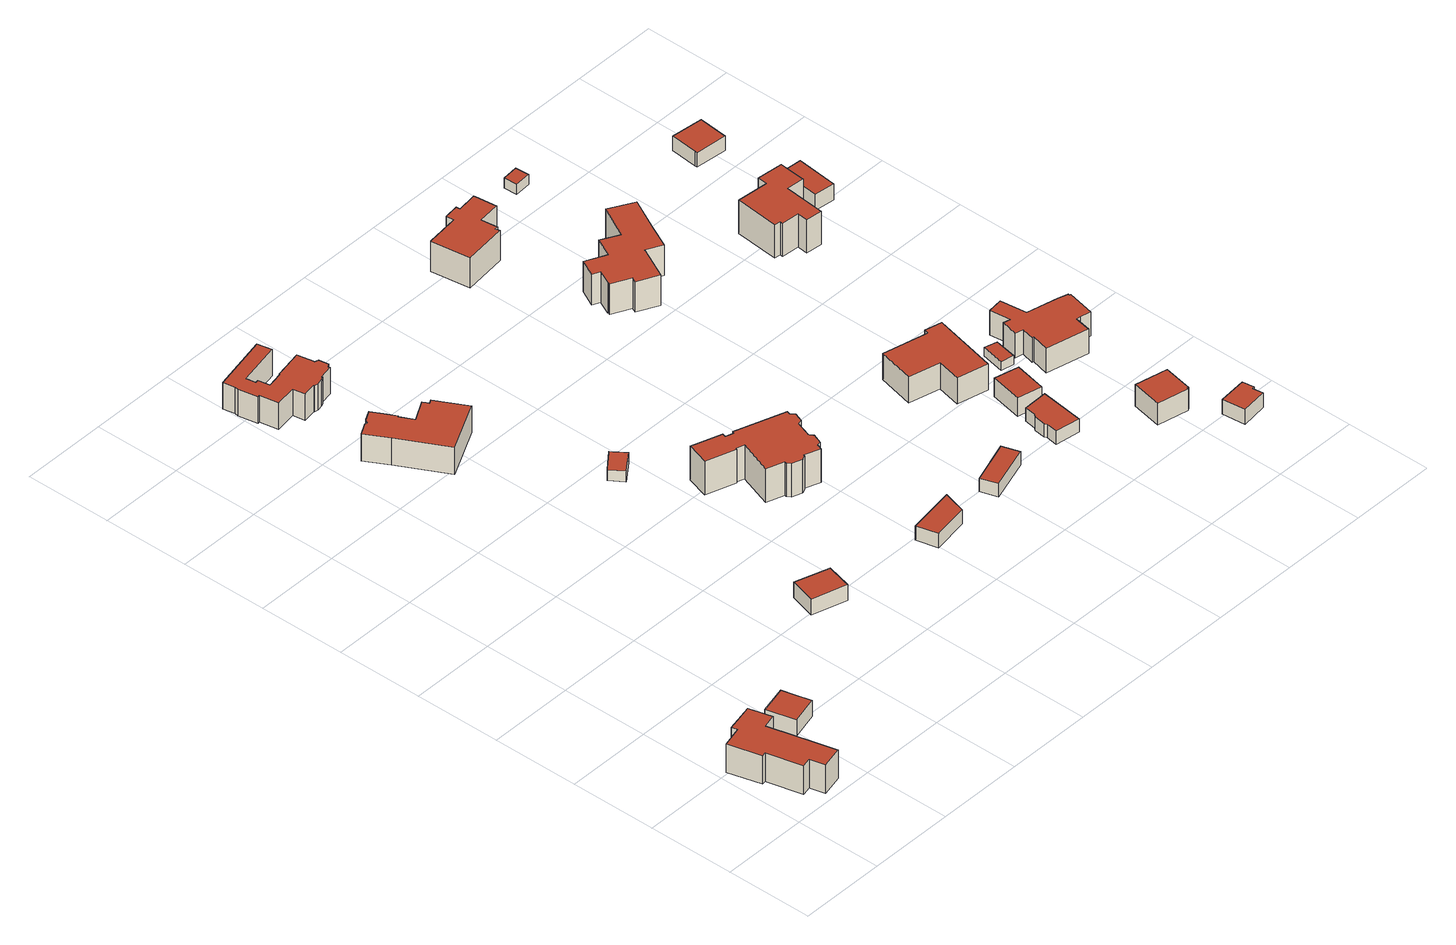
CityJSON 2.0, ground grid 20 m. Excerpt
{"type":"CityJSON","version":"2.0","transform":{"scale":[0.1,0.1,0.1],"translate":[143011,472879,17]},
"CityObjects":{
"building1":{"type":"Building","attributes":{"b3_dak_type":"slanted","b3_h_dak_50p":25.76,"b3_h_dak_70p":26.61,"b3_h_dak_max":29.28,"b3_h_dak_min":23.31,"b3_h_maaiveld":19.49,"b3_kas_warenhuis":false,"b3_mutatie_ahn3_ahn4":false,"b3_reconstructie_onvolledig":false,"b3_rmse_lod12":1.66,"b3_rmse_lod13":1.66,"b3_rmse_lod22":0.106,"b3_val3dity_lod12":"[]","b3_val3dity_lod13":"[]","b3_val3dity_lod22":"[]","b3_volume_lod12":1189.74,"b3_volume_lod13":1189.74,"b3_volume_lod22":1043.35,"geconstateerd":false,"oorspronkelijkbouwjaar":1980,"status":"Pand in gebruik"},"children":["building1-1"]},
"building1-1":{"type":"BuildingPart","parents":["building1"],"geometry":[{"type":"Solid","lod":"1.2","boundaries":[[[[0,1,2,3,4,5,6,7,8,9,10,11]],[[12,1,0,13]],[[13,0,11,14]],[[15,7,6,16]],[[17,8,7,15]],[[18,4,3,19]],[[20,10,9,21]],[[21,9,8,17]],[[16,6,5,22]],[[22,5,4,18]],[[19,3,2,23]],[[23,2,1,12]],[[14,11,10,20]],[[14,20,21,17,15,16,22,18,19,23,12,13]]]],"semantics":{"surfaces":[{"type":"GroundSurface"},{"type":"WallSurface","on_footprint_edge":true},{"type":"RoofSurface"}],"values":[[0,1,1,1,1,1,1,1,1,1,1,1,1,2]]}}]},
"building2":{"type":"Building","attributes":{"b3_dak_type":"slanted","b3_h_dak_50p":24.03,"b3_h_dak_70p":24.48,"b3_h_dak_max":25.35,"b3_h_dak_min":22.45,"b3_h_maaiveld":20.5,"b3_kas_warenhuis":false,"b3_mutatie_ahn3_ahn4":false,"b3_reconstructie_onvolledig":false,"b3_rmse_lod12":0.922,"b3_rmse_lod13":0.922,"b3_rmse_lod22":0.0677,"b3_val3dity_lod12":"[]","b3_val3dity_lod13":"[]","b3_val3dity_lod22":"[]","b3_volume_lod12":178.44,"b3_volume_lod13":178.44,"b3_volume_lod22":156.28,"geconstateerd":false,"oorspronkelijkbouwjaar":1930,"status":"Pand in gebruik"},"children":["building2-1"]},
"building2-1":{"type":"BuildingPart","parents":["building2"],"geometry":[{"type":"Solid","lod":"1.2","boundaries":[[[[24,25,26,27,28]],[[29,28,27,30]],[[31,24,28,29]],[[32,26,25,33]],[[30,27,26,32]],[[33,25,24,31]],[[33,31,29,30,32]]]],"semantics":{"surfaces":[{"type":"GroundSurface"},{"type":"WallSurface","on_footprint_edge":true},{"type":"RoofSurface"}],"values":[[0,1,1,1,1,1,2]]}}]},
"building3":{"type":"Building","attributes":{"b3_dak_type":"slanted","b3_h_dak_50p":23.42,"b3_h_dak_70p":24.02,"b3_h_dak_max":25.72,"b3_h_dak_min":21.91,"b3_h_maaiveld":20.06,"b3_kas_warenhuis":false,"b3_mutatie_ahn3_ahn4":false,"b3_reconstructie_onvolledig":false,"b3_rmse_lod12":0.97,"b3_rmse_lod13":0.97,"b3_rmse_lod22":0.0498,"b3_val3dity_lod12":"[]","b3_val3dity_lod13":"[]","b3_val3dity_lod22":"[]","b3_volume_lod12":199.41,"b3_volume_lod13":199.41,"b3_volume_lod22":174.78,"geconstateerd":false,"oorspronkelijkbouwjaar":2002,"status":"Pand ten onrechte opgevoerd"},"children":["building3-1"]},
"building3-1":{"type":"BuildingPart","parents":["building3"],"geometry":[{"type":"Solid","lod":"1.2","boundaries":[[[[34,35,36,37]],[[38,35,34,39]],[[39,34,37,40]],[[41,36,35,38]],[[40,37,36,41]],[[40,41,38,39]]]],"semantics":{"surfaces":[{"type":"GroundSurface"},{"type":"WallSurface","on_footprint_edge":true},{"type":"RoofSurface"}],"values":[[0,1,1,1,1,2]]}}]},
"building4":{"type":"Building","attributes":{"b3_dak_type":"slanted","b3_h_dak_50p":25.16,"b3_h_dak_70p":26.35,"b3_h_dak_max":28.23,"b3_h_dak_min":22.56,"b3_h_maaiveld":19.74,"b3_kas_warenhuis":false,"b3_mutatie_ahn3_ahn4":false,"b3_reconstructie_onvolledig":false,"b3_rmse_lod12":2.22,"b3_rmse_lod13":2.22,"b3_rmse_lod22":0.137,"b3_val3dity_lod12":"[]","b3_val3dity_lod13":"[]","b3_val3dity_lod22":"[]","b3_volume_lod12":1217.69,"b3_volume_lod13":1217.69,"b3_volume_lod22":986.81,"geconstateerd":false,"oorspronkelijkbouwjaar":2017,"status":"Pand in gebruik"},"children":["building4-1"]},
"building4-1":{"type":"BuildingPart","parents":["building4"],"geometry":[{"type":"Solid","lod":"1.2","boundaries":[[[[42,43,44,45,46,47,48,49,50,51,52,53,54,55,56,57]],[[58,48,47,59]],[[60,49,48,58]],[[61,50,49,60]],[[62,46,45,63]],[[59,47,46,62]],[[63,45,44,64]],[[65,51,50,61]],[[66,52,51,65]],[[67,43,42,68]],[[64,44,43,67]],[[68,42,57,69]],[[69,57,56,70]],[[71,55,54,72]],[[72,54,53,73]],[[70,56,55,71]],[[73,53,52,66]],[[73,66,65,61,60,58,59,62,63,64,67,68,69,70,71,72]]]],"semantics":{"surfaces":[{"type":"GroundSurface"},{"type":"WallSurface","on_footprint_edge":true},{"type":"RoofSurface"}],"values":[[0,1,1,1,1,1,1,1,1,1,1,1,1,1,1,1,1,2]]}}]},
"building5":{"type":"Building","attributes":{"b3_dak_type":"slanted","b3_h_dak_50p":24.75,"b3_h_dak_70p":26.17,"b3_h_dak_max":28.19,"b3_h_dak_min":22.05,"b3_h_maaiveld":19.62,"b3_kas_warenhuis":false,"b3_mutatie_ahn3_ahn4":false,"b3_reconstructie_onvolledig":false,"b3_rmse_lod12":2.46,"b3_rmse_lod13":0.894,"b3_rmse_lod22":0.207,"b3_val3dity_lod12":"[]","b3_val3dity_lod13":"[]","b3_val3dity_lod22":"[]","b3_volume_lod12":1048.27,"b3_volume_lod13":880.99,"b3_volume_lod22":798.58,"geconstateerd":false,"oorspronkelijkbouwjaar":1920,"status":"Pand in gebruik"},"children":["building5-1"]},
"building5-1":{"type":"BuildingPart","parents":["building5"],"geometry":[{"type":"Solid","lod":"1.2","boundaries":[[[[74,75,76,77,78,79,80,81,82,83,84,85,86,87,88,89,90,91,92,93,94,95,96,97,98,99,100,101]],[[102,100,99,103]],[[103,99,98,104]],[[105,101,100,102]],[[106,74,101,105]],[[107,80,79,108]],[[108,79,78,109]],[[104,98,97,110]],[[111,89,88,112]],[[112,88,87,113]],[[110,97,96,114]],[[114,96,95,115]],[[116,92,91,117]],[[115,95,94,118]],[[118,94,93,119]],[[117,91,90,120]],[[120,90,89,111]],[[119,93,92,116]],[[121,84,83,122]],[[123,85,84,121]],[[124,86,85,123]],[[113,87,86,124]],[[125,77,76,126]],[[127,82,81,128]],[[128,81,80,107]],[[122,83,82,127]],[[109,78,77,125]],[[126,76,75,129]],[[129,75,74,106]],[[129,106,105,102,103,104,110,114,115,118,119,116,117,120,111,112,113,124,123,121,122,127,128,107,108,109,125,126]]]],"semantics":{"surfaces":[{"type":"GroundSurface"},{"type":"WallSurface","on_footprint_edge":true},{"type":"RoofSurface"}],"values":[[0,1,1,1,1,1,1,1,1,1,1,1,1,1,1,1,1,1,1,1,1,1,1,1,1,1,1,1,1,2]]}}]},
"building6":{"type":"Building","attributes":{"b3_dak_type":"multiple horizontal","b3_h_dak_50p":22.39,"b3_h_dak_70p":22.4,"b3_h_dak_max":22.52,"b3_h_dak_min":22.21,"b3_h_maaiveld":19.73,"b3_kas_warenhuis":false,"b3_mutatie_ahn3_ahn4":false,"b3_reconstructie_onvolledig":false,"b3_rmse_lod12":0.0382,"b3_rmse_lod13":0.0382,"b3_rmse_lod22":0.0369,"b3_val3dity_lod12":"[]","b3_val3dity_lod13":"[]","b3_val3dity_lod22":"[]","b3_volume_lod12":55.04,"b3_volume_lod13":55.04,"b3_volume_lod22":54.83,"geconstateerd":false,"oorspronkelijkbouwjaar":1920,"status":"Pand in gebruik"},"children":["building6-1"]},
"building6-1":{"type":"BuildingPart","parents":["building6"],"geometry":[{"type":"Solid","lod":"1.2","boundaries":[[[[130,131,132,133]],[[134,131,130,135]],[[135,130,133,136]],[[137,132,131,134]],[[136,133,132,137]],[[136,137,134,135]]]],"semantics":{"surfaces":[{"type":"GroundSurface"},{"type":"WallSurface","on_footprint_edge":true},{"type":"RoofSurface"}],"values":[[0,1,1,1,1,2]]}}]},
"building7":{"type":"Building","attributes":{"b3_dak_type":"slanted","b3_h_dak_50p":23.13,"b3_h_dak_70p":23.65,"b3_h_dak_max":24.7,"b3_h_dak_min":21.5,"b3_h_maaiveld":19.99,"b3_kas_warenhuis":false,"b3_mutatie_ahn3_ahn4":false,"b3_reconstructie_onvolledig":false,"b3_rmse_lod12":0.908,"b3_rmse_lod13":0.908,"b3_rmse_lod22":0.0453,"b3_val3dity_lod12":"[]","b3_val3dity_lod13":"[]","b3_val3dity_lod22":"[]","b3_volume_lod12":179.02,"b3_volume_lod13":179.02,"b3_volume_lod22":158.3,"geconstateerd":false,"oorspronkelijkbouwjaar":2003,"status":"Pand in gebruik"},"children":["building7-1"]},
"building7-1":{"type":"BuildingPart","parents":["building7"],"geometry":[{"type":"Solid","lod":"1.2","boundaries":[[[[138,139,140,141]],[[142,138,141,143]],[[143,141,140,144]],[[144,140,139,145]],[[145,139,138,142]],[[145,142,143,144]]]],"semantics":{"surfaces":[{"type":"GroundSurface"},{"type":"WallSurface","on_footprint_edge":true},{"type":"RoofSurface"}],"values":[[0,1,1,1,1,2]]}}]},
"building8":{"type":"Building","attributes":{"b3_dak_type":"slanted","b3_h_dak_50p":26.83,"b3_h_dak_70p":28.17,"b3_h_dak_max":30.81,"b3_h_dak_min":22.28,"b3_h_maaiveld":19.79,"b3_kas_warenhuis":false,"b3_mutatie_ahn3_ahn4":false,"b3_reconstructie_onvolledig":false,"b3_rmse_lod12":2.67,"b3_rmse_lod13":1.55,"b3_rmse_lod22":0.114,"b3_val3dity_lod12":"[]","b3_val3dity_lod13":"[]","b3_val3dity_lod22":"[]","b3_volume_lod12":1794.47,"b3_volume_lod13":1654.52,"b3_volume_lod22":1477.23,"geconstateerd":false,"oorspronkelijkbouwjaar":1920,"status":"Pand in gebruik"},"children":["building8-1"]},
"building8-1":{"type":"BuildingPart","parents":["building8"],"geometry":[{"type":"Solid","lod":"1.2","boundaries":[[[[146,147,148,149,150,151,152,153,154,155,156,157,158,159,160,161,162,163,164,165,166,167,168,169,170,171]],[[172,165,164,173]],[[174,168,167,175]],[[176,169,168,174]],[[177,161,160,178]],[[179,162,161,177]],[[175,167,166,180]],[[180,166,165,172]],[[181,147,146,182]],[[173,164,163,183]],[[183,163,162,179]],[[184,155,154,185]],[[186,156,155,184]],[[178,160,159,187]],[[187,159,158,188]],[[188,158,157,189]],[[189,157,156,186]],[[185,154,153,190]],[[191,152,151,192]],[[192,151,150,193]],[[190,153,152,191]],[[193,150,149,194]],[[194,149,148,195]],[[195,148,147,181]],[[182,146,171,196]],[[196,171,170,197]],[[197,170,169,176]],[[197,176,174,175,180,172,173,183,179,177,178,187,188,189,186,184,185,190,191,192,193,194,195,181,182,196]]]],"semantics":{"surfaces":[{"type":"GroundSurface"},{"type":"WallSurface","on_footprint_edge":true},{"type":"RoofSurface"}],"values":[[0,1,1,1,1,1,1,1,1,1,1,1,1,1,1,1,1,1,1,1,1,1,1,1,1,1,1,2]]}}]},
"building9":{"type":"Building","attributes":{"b3_dak_type":"slanted","b3_h_dak_50p":22.58,"b3_h_dak_70p":22.84,"b3_h_dak_max":23.52,"b3_h_dak_min":21.88,"b3_h_maaiveld":19.54,"b3_kas_warenhuis":false,"b3_mutatie_ahn3_ahn4":false,"b3_reconstructie_onvolledig":false,"b3_rmse_lod12":0.474,"b3_rmse_lod13":0.474,"b3_rmse_lod22":0.162,"b3_val3dity_lod12":"[]","b3_val3dity_lod13":"[]","b3_val3dity_lod22":"[]","b3_volume_lod12":143.8,"b3_volume_lod13":143.8,"b3_volume_lod22":147.22,"geconstateerd":false,"oorspronkelijkbouwjaar":2002,"status":"Pand in gebruik"},"children":["building9-1"]},
"building9-1":{"type":"BuildingPart","parents":["building9"],"geometry":[{"type":"Solid","lod":"1.2","boundaries":[[[[198,199,200,201]],[[202,198,201,203]],[[203,201,200,204]],[[204,200,199,205]],[[205,199,198,202]],[[205,202,203,204]]]],"semantics":{"surfaces":[{"type":"GroundSurface"},{"type":"WallSurface","on_footprint_edge":true},{"type":"RoofSurface"}],"values":[[0,1,1,1,1,2]]}}]},
"building10":{"type":"Building","attributes":{"b3_dak_type":"slanted","b3_h_dak_50p":25.36,"b3_h_dak_70p":26.43,"b3_h_dak_max":28.05,"b3_h_dak_min":19.45,"b3_h_maaiveld":18.86,"b3_kas_warenhuis":false,"b3_mutatie_ahn3_ahn4":false,"b3_reconstructie_onvolledig":false,"b3_rmse_lod12":2.34,"b3_rmse_lod13":1.17,"b3_rmse_lod22":0.223,"b3_val3dity_lod12":"[]","b3_val3dity_lod13":"[]","b3_val3dity_lod22":"[]","b3_volume_lod12":999.93,"b3_volume_lod13":913.37,"b3_volume_lod22":821.71,"geconstateerd":false,"oorspronkelijkbouwjaar":1936,"status":"Pand in gebruik"},"children":["building10-1"]},
"building10-1":{"type":"BuildingPart","parents":["building10"],"geometry":[{"type":"Solid","lod":"1.2","boundaries":[[[[206,207,208,209,210,211,212,213,214,215,216,217,218,219]],[[220,217,216,221]],[[222,218,217,220]],[[223,212,211,224]],[[225,213,212,223]],[[226,214,213,225]],[[224,211,210,227]],[[227,210,209,228]],[[228,209,208,229]],[[230,206,219,231]],[[231,219,218,222]],[[221,216,215,232]],[[232,215,214,226]],[[229,208,207,233]],[[233,207,206,230]],[[233,230,231,222,220,221,232,226,225,223,224,227,228,229]]]],"semantics":{"surfaces":[{"type":"GroundSurface"},{"type":"WallSurface","on_footprint_edge":true},{"type":"RoofSurface"}],"values":[[0,1,1,1,1,1,1,1,1,1,1,1,1,1,1,2]]}}]},
"building11":{"type":"Building","attributes":{"b3_dak_type":"slanted","b3_h_dak_50p":22.34,"b3_h_dak_70p":22.6,"b3_h_dak_max":23.08,"b3_h_dak_min":21.42,"b3_h_maaiveld":19.3,"b3_kas_warenhuis":false,"b3_mutatie_ahn3_ahn4":false,"b3_reconstructie_onvolledig":false,"b3_rmse_lod12":0.477,"b3_rmse_lod13":0.477,"b3_rmse_lod22":0.0838,"b3_val3dity_lod12":"[]","b3_val3dity_lod13":"[]","b3_val3dity_lod22":"[]","b3_volume_lod12":183.87,"b3_volume_lod13":183.87,"b3_volume_lod22":165.51,"geconstateerd":false,"oorspronkelijkbouwjaar":1996,"status":"Pand in gebruik"},"children":["building11-1"]},
"building11-1":{"type":"BuildingPart","parents":["building11"],"geometry":[{"type":"Solid","lod":"1.2","boundaries":[[[[234,235,236,237,238,239,240,241]],[[242,240,239,243]],[[244,241,240,242]],[[245,235,234,246]],[[247,236,235,245]],[[248,238,237,249]],[[243,239,238,248]],[[246,234,241,244]],[[249,237,236,247]],[[249,247,245,246,244,242,243,248]]]],"semantics":{"surfaces":[{"type":"GroundSurface"},{"type":"WallSurface","on_footprint_edge":true},{"type":"RoofSurface"}],"values":[[0,1,1,1,1,1,1,1,1,2]]}}]},
"building12":{"type":"Building","attributes":{"b3_dak_type":"slanted","b3_h_dak_50p":24.81,"b3_h_dak_70p":25.57,"b3_h_dak_max":27.42,"b3_h_dak_min":21.81,"b3_h_maaiveld":19.1,"b3_kas_warenhuis":false,"b3_mutatie_ahn3_ahn4":false,"b3_reconstructie_onvolledig":false,"b3_rmse_lod12":1.61,"b3_rmse_lod13":1.61,"b3_rmse_lod22":0.109,"b3_val3dity_lod12":"[]","b3_val3dity_lod13":"[]","b3_val3dity_lod22":"[]","b3_volume_lod12":1123.66,"b3_volume_lod13":1123.66,"b3_volume_lod22":973.38,"geconstateerd":false,"oorspronkelijkbouwjaar":1977,"status":"Pand in gebruik"},"children":["building12-1"]},
"building12-1":{"type":"BuildingPart","parents":["building12"],"geometry":[{"type":"Solid","lod":"1.2","boundaries":[[[[250,251,252,253,254,255,256,257]],[[258,251,250,259]],[[259,250,257,260]],[[261,252,251,258]],[[260,257,256,262]],[[263,254,253,264]],[[262,256,255,265]],[[264,253,252,261]],[[265,255,254,263]],[[265,263,264,261,258,259,260,262]]]],"semantics":{"surfaces":[{"type":"GroundSurface"},{"type":"WallSurface","on_footprint_edge":true},{"type":"RoofSurface"}],"values":[[0,1,1,1,1,1,1,1,1,2]]}}]},
"building13":{"type":"Building","attributes":{"b3_dak_type":"slanted","b3_h_dak_50p":22.97,"b3_h_dak_70p":23.58,"b3_h_dak_max":24.65,"b3_h_dak_min":21.35,"b3_h_maaiveld":19.02,"b3_kas_warenhuis":false,"b3_mutatie_ahn3_ahn4":false,"b3_reconstructie_onvolledig":false,"b3_rmse_lod12":1.04,"b3_rmse_lod13":1.04,"b3_rmse_lod22":0.0457,"b3_val3dity_lod12":"[]","b3_val3dity_lod13":"[]","b3_val3dity_lod22":"[]","b3_volume_lod12":198.06,"b3_volume_lod13":198.06,"b3_volume_lod22":176.6,"geconstateerd":false,"oorspronkelijkbouwjaar":1950,"status":"Pand in gebruik"},"children":["building13-1"]},
"building13-1":{"type":"BuildingPart","parents":["building13"],"geometry":[{"type":"Solid","lod":"1.2","boundaries":[[[[266,267,268,269]],[[270,267,266,271]],[[271,266,269,272]],[[273,268,267,270]],[[272,269,268,273]],[[272,273,270,271]]]],"semantics":{"surfaces":[{"type":"GroundSurface"},{"type":"WallSurface","on_footprint_edge":true},{"type":"RoofSurface"}],"values":[[0,1,1,1,1,2]]}}]},
"building14":{"type":"Building","attributes":{"b3_dak_type":"slanted","b3_h_dak_50p":24.35,"b3_h_dak_70p":25.96,"b3_h_dak_max":28.44,"b3_h_dak_min":20.71,"b3_h_maaiveld":18.45,"b3_kas_warenhuis":false,"b3_mutatie_ahn3_ahn4":false,"b3_reconstructie_onvolledig":false,"b3_rmse_lod12":2.63,"b3_rmse_lod13":2.63,"b3_rmse_lod22":0.0624,"b3_val3dity_lod12":"[]","b3_val3dity_lod13":"[]","b3_val3dity_lod22":"[]","b3_volume_lod12":1594.99,"b3_volume_lod13":1594.99,"b3_volume_lod22":1264.24,"geconstateerd":false,"oorspronkelijkbouwjaar":1950,"status":"Pand in gebruik"},"children":["building14-1"]},
"building14-1":{"type":"BuildingPart","parents":["building14"],"geometry":[{"type":"Solid","lod":"1.2","boundaries":[[[[274,275,276,277,278,279,280,281,282,283,284,285,286,287,288,289,290]],[[291,284,283,292]],[[292,283,282,293]],[[293,282,281,294]],[[294,281,280,295]],[[296,285,284,291]],[[297,286,285,296]],[[298,288,287,299]],[[295,280,279,300]],[[300,279,278,301]],[[301,278,277,302]],[[302,277,276,303]],[[303,276,275,304]],[[305,290,289,306]],[[306,289,288,298]],[[307,274,290,305]],[[299,287,286,297]],[[304,275,274,307]],[[304,307,305,306,298,299,297,296,291,292,293,294,295,300,301,302,303]]]],"semantics":{"surfaces":[{"type":"GroundSurface"},{"type":"WallSurface","on_footprint_edge":true},{"type":"RoofSurface"}],"values":[[0,1,1,1,1,1,1,1,1,1,1,1,1,1,1,1,1,1,2]]}}]},
"building15":{"type":"Building","attributes":{"b3_dak_type":"slanted","b3_h_dak_50p":23.87,"b3_h_dak_70p":24.58,"b3_h_dak_max":25.69,"b3_h_dak_min":21.74,"b3_h_maaiveld":19.22,"b3_kas_warenhuis":false,"b3_mutatie_ahn3_ahn4":false,"b3_reconstructie_onvolledig":false,"b3_rmse_lod12":1.25,"b3_rmse_lod13":1.25,"b3_rmse_lod22":0.244,"b3_val3dity_lod12":"[]","b3_val3dity_lod13":"[]","b3_val3dity_lod22":"[]","b3_volume_lod12":292.06,"b3_volume_lod13":292.06,"b3_volume_lod22":252.81,"geconstateerd":false,"oorspronkelijkbouwjaar":1935,"status":"Pand in gebruik"},"children":["building15-1"]},
"building15-1":{"type":"BuildingPart","parents":["building15"],"geometry":[{"type":"Solid","lod":"1.2","boundaries":[[[[308,309,310,311,312,313]],[[314,312,311,315]],[[315,311,310,316]],[[316,310,309,317]],[[318,308,313,319]],[[319,313,312,314]],[[317,309,308,318]],[[317,318,319,314,315,316]]]],"semantics":{"surfaces":[{"type":"GroundSurface"},{"type":"WallSurface","on_footprint_edge":true},{"type":"RoofSurface"}],"values":[[0,1,1,1,1,1,1,2]]}}]},
"building16":{"type":"Building","attributes":{"b3_dak_type":"multiple horizontal","b3_h_dak_50p":21.11,"b3_h_dak_70p":21.12,"b3_h_dak_max":21.31,"b3_h_dak_min":21,"b3_h_maaiveld":18.89,"b3_kas_warenhuis":false,"b3_mutatie_ahn3_ahn4":false,"b3_reconstructie_onvolledig":false,"b3_rmse_lod12":0.0212,"b3_rmse_lod13":0.0212,"b3_rmse_lod22":0.0204,"b3_val3dity_lod12":"[]","b3_val3dity_lod13":"[]","b3_val3dity_lod22":"[]","b3_volume_lod12":35.72,"b3_volume_lod13":35.72,"b3_volume_lod22":35.67,"geconstateerd":false,"oorspronkelijkbouwjaar":2002,"status":"Pand in gebruik"},"children":["building16-1"]},
"building16-1":{"type":"BuildingPart","parents":["building16"],"geometry":[{"type":"Solid","lod":"1.2","boundaries":[[[[320,321,322,323]],[[324,321,320,325]],[[325,320,323,326]],[[327,322,321,324]],[[326,323,322,327]],[[326,327,324,325]]]],"semantics":{"surfaces":[{"type":"GroundSurface"},{"type":"WallSurface","on_footprint_edge":true},{"type":"RoofSurface"}],"values":[[0,1,1,1,1,2]]}}]},
"building17":{"type":"Building","attributes":{"b3_dak_type":"slanted","b3_h_dak_50p":22.37,"b3_h_dak_70p":22.89,"b3_h_dak_max":23.76,"b3_h_dak_min":20.99,"b3_h_maaiveld":19.16,"b3_kas_warenhuis":false,"b3_mutatie_ahn3_ahn4":false,"b3_reconstructie_onvolledig":false,"b3_rmse_lod12":0.899,"b3_rmse_lod13":0.899,"b3_rmse_lod22":0.033,"b3_val3dity_lod12":"[]","b3_val3dity_lod13":"[]","b3_val3dity_lod22":"[]","b3_volume_lod12":123.54,"b3_volume_lod13":123.54,"b3_volume_lod22":107.46,"geconstateerd":false,"oorspronkelijkbouwjaar":2011,"status":"Pand in gebruik"},"children":["building17-1"]},
"building17-1":{"type":"BuildingPart","parents":["building17"],"geometry":[{"type":"Solid","lod":"1.2","boundaries":[[[[328,329,330,331,332,333]],[[334,329,328,335]],[[336,333,332,337]],[[337,332,331,338]],[[338,331,330,339]],[[339,330,329,334]],[[335,328,333,336]],[[335,336,337,338,339,334]]]],"semantics":{"surfaces":[{"type":"GroundSurface"},{"type":"WallSurface","on_footprint_edge":true},{"type":"RoofSurface"}],"values":[[0,1,1,1,1,1,1,2]]}}]},
"building18":{"type":"Building","attributes":{"b3_dak_type":"slanted","b3_h_dak_50p":23.11,"b3_h_dak_70p":24.7,"b3_h_dak_max":26.92,"b3_h_dak_min":19.01,"b3_h_maaiveld":18.73,"b3_kas_warenhuis":false,"b3_mutatie_ahn3_ahn4":false,"b3_reconstructie_onvolledig":false,"b3_rmse_lod12":2.3,"b3_rmse_lod13":2.3,"b3_rmse_lod22":0.22,"b3_val3dity_lod12":"[]","b3_val3dity_lod13":"[]","b3_val3dity_lod22":"[]","b3_volume_lod12":984.97,"b3_volume_lod13":984.97,"b3_volume_lod22":760.65,"geconstateerd":false,"oorspronkelijkbouwjaar":1950,"status":"Pand in gebruik"},"children":["building18-1"]},
"building18-1":{"type":"BuildingPart","parents":["building18"],"geometry":[{"type":"Solid","lod":"1.2","boundaries":[[[[340,341,342,343,344,345,346,347,348,349,350,351,352,353,354,355,356,357]],[[358,354,353,359]],[[359,353,352,360]],[[360,352,351,361]],[[361,351,350,362]],[[363,341,340,364]],[[364,340,357,365]],[[362,350,349,366]],[[367,346,345,368]],[[369,347,346,367]],[[368,345,344,370]],[[370,344,343,371]],[[372,342,341,363]],[[371,343,342,372]],[[365,357,356,373]],[[373,356,355,374]],[[374,355,354,358]],[[375,348,347,369]],[[366,349,348,375]],[[366,375,369,367,368,370,371,372,363,364,365,373,374,358,359,360,361,362]]]],"semantics":{"surfaces":[{"type":"GroundSurface"},{"type":"WallSurface","on_footprint_edge":true},{"type":"RoofSurface"}],"values":[[0,1,1,1,1,1,1,1,1,1,1,1,1,1,1,1,1,1,1,2]]}}]},
"building19":{"type":"Building","attributes":{"b3_dak_type":"multiple horizontal","b3_h_dak_50p":20.42,"b3_h_dak_70p":20.51,"b3_h_dak_max":20.74,"b3_h_dak_min":20.2,"b3_h_maaiveld":18,"b3_kas_warenhuis":false,"b3_mutatie_ahn3_ahn4":false,"b3_reconstructie_onvolledig":false,"b3_rmse_lod12":0.147,"b3_rmse_lod13":0.147,"b3_rmse_lod22":0.0425,"b3_val3dity_lod12":"[]","b3_val3dity_lod13":"[]","b3_val3dity_lod22":"[]","b3_volume_lod12":28.89,"b3_volume_lod13":28.89,"b3_volume_lod22":28.38,"geconstateerd":false,"oorspronkelijkbouwjaar":2016,"status":"Pand in gebruik"},"children":["building19-1"]},
"building19-1":{"type":"BuildingPart","parents":["building19"],"geometry":[{"type":"Solid","lod":"1.2","boundaries":[[[[376,377,378,379]],[[380,377,376,381]],[[382,378,377,380]],[[381,376,379,383]],[[383,379,378,382]],[[383,382,380,381]]]],"semantics":{"surfaces":[{"type":"GroundSurface"},{"type":"WallSurface","on_footprint_edge":true},{"type":"RoofSurface"}],"values":[[0,1,1,1,1,2]]}}]},
"building20":{"type":"Building","attributes":{"b3_dak_type":"slanted","b3_h_dak_50p":25.12,"b3_h_dak_70p":26.69,"b3_h_dak_max":27.55,"b3_h_dak_min":20.99,"b3_h_maaiveld":18.37,"b3_kas_warenhuis":false,"b3_mutatie_ahn3_ahn4":false,"b3_reconstructie_onvolledig":false,"b3_rmse_lod12":2.47,"b3_rmse_lod13":1.74,"b3_rmse_lod22":0.165,"b3_val3dity_lod12":"[]","b3_val3dity_lod13":"[]","b3_val3dity_lod22":"[]","b3_volume_lod12":1150.59,"b3_volume_lod13":1112.02,"b3_volume_lod22":922.1,"geconstateerd":false,"oorspronkelijkbouwjaar":1938,"status":"Pand in gebruik"},"children":["building20-1"]},
"building20-1":{"type":"BuildingPart","parents":["building20"],"geometry":[{"type":"Solid","lod":"1.2","boundaries":[[[[384,385,386,387,388,389,390,391,392,393,394,395,396]],[[397,396,395,398]],[[398,395,394,399]],[[400,392,391,401]],[[402,393,392,400]],[[403,384,396,397]],[[399,394,393,402]],[[401,391,390,404]],[[404,390,389,405]],[[405,389,388,406]],[[406,388,387,407]],[[408,386,385,409]],[[407,387,386,408]],[[409,385,384,403]],[[409,403,397,398,399,402,400,401,404,405,406,407,408]]]],"semantics":{"surfaces":[{"type":"GroundSurface"},{"type":"WallSurface","on_footprint_edge":true},{"type":"RoofSurface"}],"values":[[0,1,1,1,1,1,1,1,1,1,1,1,1,1,2]]}}]},
"building21":{"type":"Building","attributes":{"b3_dak_type":"slanted","b3_h_dak_50p":21.25,"b3_h_dak_70p":21.61,"b3_h_dak_max":22.54,"b3_h_dak_min":20.23,"b3_h_maaiveld":17.56,"b3_kas_warenhuis":false,"b3_mutatie_ahn3_ahn4":false,"b3_reconstructie_onvolledig":false,"b3_rmse_lod12":0.624,"b3_rmse_lod13":0.624,"b3_rmse_lod22":0.0338,"b3_val3dity_lod12":"[]","b3_val3dity_lod13":"[]","b3_val3dity_lod22":"[]","b3_volume_lod12":183.23,"b3_volume_lod13":183.23,"b3_volume_lod22":184.76,"geconstateerd":false,"oorspronkelijkbouwjaar":1930,"status":"Pand in gebruik"},"children":["building21-1"]},
"building21-1":{"type":"BuildingPart","parents":["building21"],"geometry":[{"type":"Solid","lod":"1.2","boundaries":[[[[410,411,412,413]],[[414,411,410,415]],[[416,412,411,414]],[[415,410,413,417]],[[417,413,412,416]],[[417,416,414,415]]]],"semantics":{"surfaces":[{"type":"GroundSurface"},{"type":"WallSurface","on_footprint_edge":true},{"type":"RoofSurface"}],"values":[[0,1,1,1,1,2]]}}]},
"building22":{"type":"Building","attributes":{"b3_dak_type":"slanted","b3_h_dak_50p":20.95,"b3_h_dak_70p":21.3,"b3_h_dak_max":22.08,"b3_h_dak_min":19.74,"b3_h_maaiveld":17.72,"b3_kas_warenhuis":false,"b3_mutatie_ahn3_ahn4":false,"b3_reconstructie_onvolledig":false,"b3_rmse_lod12":0.738,"b3_rmse_lod13":0.738,"b3_rmse_lod22":0.0528,"b3_val3dity_lod12":"[]","b3_val3dity_lod13":"[]","b3_val3dity_lod22":"[]","b3_volume_lod12":183.15,"b3_volume_lod13":183.15,"b3_volume_lod22":161.27,"geconstateerd":false,"oorspronkelijkbouwjaar":1938,"status":"Pand in gebruik"},"children":["building22-1"]},
"building22-1":{"type":"BuildingPart","parents":["building22"],"geometry":[{"type":"Solid","lod":"1.2","boundaries":[[[[418,419,420,421,422]],[[423,419,418,424]],[[424,418,422,425]],[[426,420,419,423]],[[427,421,420,426]],[[425,422,421,427]],[[425,427,426,423,424]]]],"semantics":{"surfaces":[{"type":"GroundSurface"},{"type":"WallSurface","on_footprint_edge":true},{"type":"RoofSurface"}],"values":[[0,1,1,1,1,1,2]]}}]}
},
"vertices":[
[47,215,25],[112,230,25],[126,177,25],[95,168,25],[133,16,25],[84,4,25],[75,39,25],[53,34,25],[33,115,25],[24,113,25],[4,190,25],[51,202,25],[112,230,96],[47,215,96],[51,202,96],[53,34,96],[75,39,96],[33,115,96],[133,16,96],[95,168,96],[4,190,96],[24,113,96],[84,4,96],[126,177,96],
[231,169,35],[167,153,35],[150,219,35],[214,235,35],[221,208,35],[221,208,75],[214,235,75],[231,169,75],[150,219,75],[167,153,75],
[542,353,31],[462,376,31],[479,436,31],[557,411,31],[462,376,70],[542,353,70],[557,411,70],[479,436,70],
[327,1317,27],[343,1287,27],[390,1313,27],[398,1299,27],[406,1304,27],[445,1233,27],[329,1174,27],[270,1284,27],[240,1336,27],[267,1351,27],[274,1350,27],[279,1358,27],[301,1370,27],[315,1345,27],[318,1339,27],[329,1319,27],[329,1174,94],[445,1233,94],[270,1284,94],[240,1336,94],[406,1304,94],[398,1299,94],[390,1313,94],[267,1351,94],[274,1350,94],[343,1287,94],[327,1317,94],[329,1319,94],[318,1339,94],[315,1345,94],[301,1370,94],[279,1358,94],
[182,1640,26],[313,1668,26],[320,1635,26],[221,1614,26],[225,1593,26],[232,1594,26],[237,1567,26],[273,1574,26],[273,1576,26],[339,1589,26],[347,1549,26],[355,1546,26],[359,1524,26],[352,1519,26],[353,1515,26],[321,1509,26],[322,1507,26],[315,1503,26],[301,1500,26],[291,1502,26],[291,1503,26],[261,1498,26],[256,1526,26],[207,1518,26],[199,1561,26],[195,1560,26],[186,1604,26],[187,1613,26],[186,1604,92],[195,1560,92],[199,1561,92],[187,1613,92],[182,1640,92],[237,1567,92],[232,1594,92],[225,1593,92],[207,1518,92],[321,1509,92],[353,1515,92],[352,1519,92],[256,1526,92],[261,1498,92],[301,1500,92],[315,1503,92],[291,1503,92],[291,1502,92],[322,1507,92],[347,1549,92],[339,1589,92],[355,1546,92],[359,1524,92],[221,1614,92],[320,1635,92],[273,1576,92],[273,1574,92],[313,1668,92],
[531,912,27],[509,942,27],[553,976,27],[576,946,27],[509,942,54],[531,912,54],[576,946,54],[553,976,54],
[861,340,30],[777,327,30],[765,376,30],[875,393,30],[861,340,66],[875,393,66],[765,376,66],[777,327,66],
[600,772,28],[616,823,28],[685,800,28],[683,792,28],[701,786,28],[703,791,28],[818,752,28],[816,744,28],[823,735,28],[816,714,28],[805,711,28],[793,676,28],[799,666,28],[791,643,28],[781,641,28],[777,629,28],[741,642,28],[740,638,28],[730,634,28],[706,642,28],[700,651,28],[701,655,28],[661,668,28],[688,746,28],[669,752,28],[668,749,28],[706,642,112],[730,634,112],[661,668,112],[701,655,112],[688,746,112],[777,629,112],[781,641,112],[741,642,112],[700,651,112],[616,823,112],[600,772,112],[740,638,112],[816,714,112],[823,735,112],[805,711,112],[791,643,112],[799,666,112],[793,676,112],[816,744,112],[818,752,112],[703,791,112],[701,786,112],[683,792,112],[685,800,112],[668,749,112],[669,752,112],
[974,346,25],[961,385,25],[1061,418,25],[1074,378,25],[974,346,58],[1074,378,58],[1061,418,58],[961,385,58],
[764,1620,19],[765,1621,19],[842,1630,19],[840,1648,19],[874,1652,19],[875,1643,19],[922,1649,19],[922,1645,19],[928,1595,19],[877,1590,19],[882,1552,19],[875,1552,19],[877,1541,19],[777,1530,19],[875,1552,94],[882,1552,94],[877,1541,94],[922,1649,94],[875,1643,94],[922,1645,94],[928,1595,94],[874,1652,94],[840,1648,94],[842,1630,94],[764,1620,94],[777,1530,94],[877,1590,94],[765,1621,94],
[1177,434,23],[1181,460,23],[1237,461,23],[1224,361,23],[1167,370,23],[1171,396,23],[1168,401,23],[1172,428,23],[1168,401,56],[1171,396,56],[1172,428,56],[1181,460,56],[1177,434,56],[1237,461,56],[1167,370,56],[1224,361,56],
[1134,595,21],[1146,649,21],[1074,666,21],[1095,751,21],[1198,727,21],[1201,737,21],[1240,728,21],[1205,578,21],[1146,649,86],[1134,595,86],[1205,578,86],[1074,666,86],[1240,728,86],[1198,727,86],[1095,751,86],[1201,737,86],
[1240,471,20],[1184,483,20],[1199,557,20],[1255,544,20],[1184,483,66],[1240,471,66],[1255,544,66],[1199,557,66],
[900,1280,14],[901,1284,14],[900,1286,14],[915,1317,14],[898,1325,14],[917,1364,14],[964,1341,14],[985,1384,14],[1026,1362,14],[1064,1436,14],[1120,1405,14],[1082,1331,14],[1057,1279,14],[1021,1297,14],[985,1224,14],[937,1248,14],[943,1259,14],[1120,1405,90],[1064,1436,90],[1026,1362,90],[985,1384,90],[964,1341,90],[1082,1331,90],[1057,1279,90],[985,1224,90],[1021,1297,90],[917,1364,90],[898,1325,90],[915,1317,90],[900,1286,90],[901,1284,90],[943,1259,90],[937,1248,90],[900,1280,90],
[1417,250,22],[1414,251,22],[1413,248,22],[1341,262,22],[1355,333,22],[1430,317,22],[1355,333,76],[1341,262,76],[1413,248,76],[1414,251,76],[1417,250,76],[1430,317,76],
[1297,594,19],[1267,599,19],[1278,653,19],[1307,645,19],[1267,599,41],[1297,594,41],[1307,645,41],[1278,653,41],
[1448,191,22],[1513,197,22],[1517,170,22],[1511,169,22],[1515,145,22],[1454,138,22],[1513,197,59],[1448,191,59],[1454,138,59],[1515,145,59],[1511,169,59],[1517,170,59],
[1325,645,17],[1341,641,17],[1335,689,17],[1370,693,17],[1378,632,17],[1450,615,17],[1472,608,17],[1472,605,17],[1475,604,17],[1461,540,17],[1435,545,17],[1426,546,17],[1419,509,17],[1321,531,17],[1331,572,17],[1327,573,17],[1334,602,17],[1316,606,17],[1331,572,78],[1321,531,78],[1419,509,78],[1426,546,78],[1435,545,78],[1341,641,78],[1325,645,78],[1316,606,78],[1461,540,78],[1472,608,78],[1450,615,78],[1472,605,78],[1378,632,78],[1370,693,78],[1335,689,78],[1334,602,78],[1327,573,78],[1475,604,78],
[1091,1691,10],[1093,1659,10],[1056,1657,10],[1054,1688,10],[1093,1659,35],[1091,1691,35],[1056,1657,35],[1054,1688,35],
[1377,1210,14],[1377,1205,14],[1336,1209,14],[1327,1114,14],[1289,1118,14],[1292,1142,14],[1251,1146,14],[1251,1153,14],[1237,1154,14],[1247,1256,14],[1320,1249,14],[1322,1272,14],[1382,1266,14],[1382,1266,97],[1322,1272,97],[1320,1249,97],[1237,1154,97],[1251,1153,97],[1247,1256,97],[1377,1210,97],[1251,1146,97],[1292,1142,97],[1289,1118,97],[1327,1114,97],[1336,1209,97],[1377,1205,97],
[1414,1291,6],[1461,1287,6],[1451,1192,6],[1403,1197,6],[1461,1287,46],[1414,1291,46],[1451,1192,46],[1403,1197,46],
[1350,1453,7],[1350,1458,7],[1356,1522,7],[1430,1514,7],[1423,1446,7],[1350,1458,43],[1350,1453,43],[1423,1446,43],[1356,1522,43],[1430,1514,43]
]}
